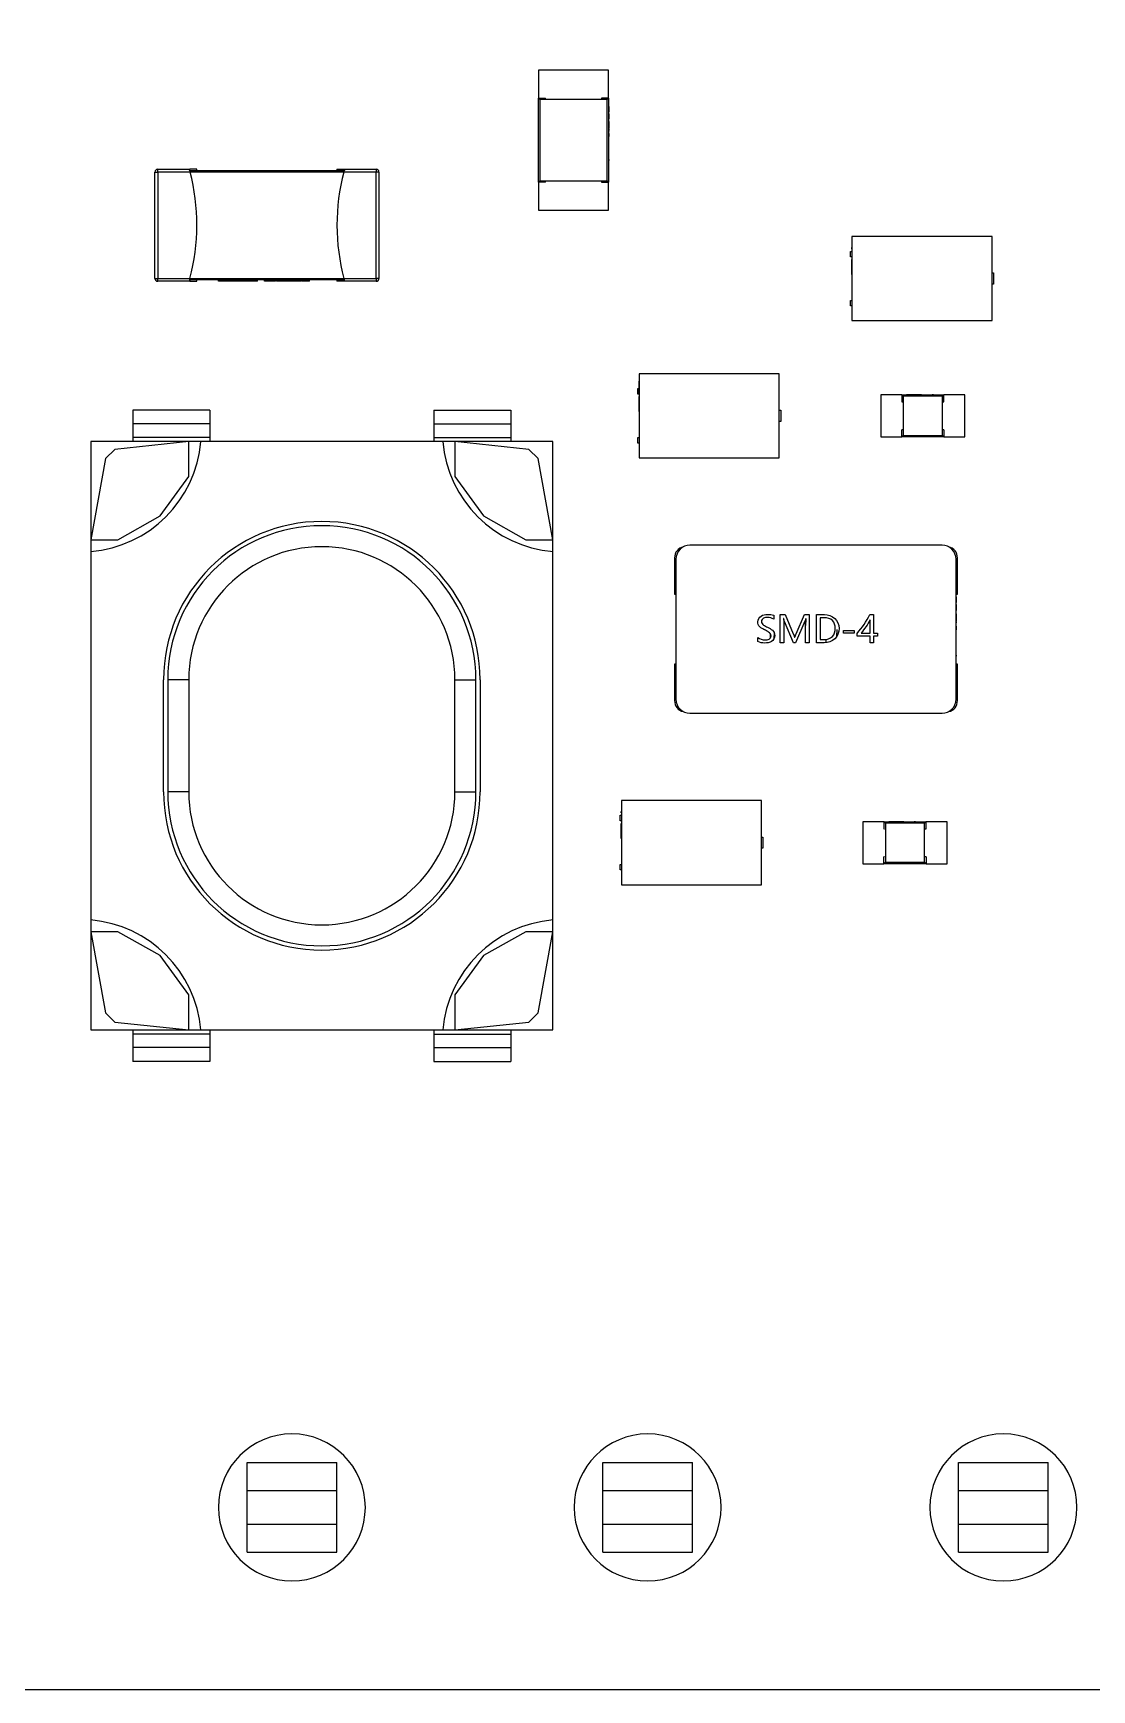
# Model space of a CAD drawing. Header units: millimetres. Extents: x 0 to 297, y 0 to 210.
# Drawn here: x 113.27 to 124.61, y 123.26 to 141.01 of the extents above; entities that cross this region are included whole.
import ezdxf

# ---------------------------------------------------------------- set-up
doc = ezdxf.new("R2010")
doc.units = ezdxf.units.MM
doc.layers.add('图框', color=7, linetype='Continuous')

# ---------------------------------------------------------------- blocks, each defined once
blk = doc.blocks.new('SW_CENTERMARKSYMBOL_0')
at = {"layer": '图框', "color": 0}
for p, q in [((0, 3.75), (0, 6.75)), ((0, 0), (0, 3.75)), ((-3.75, 0), (-6.75, 0)), ((0, 0), (-3.75, 0)), ((0, 0), (0, -3.75)), ((0, 0), (3.75, 0)), ((3.75, 0), (6.75, 0)), ((0, -3.75), (0, -6.75))]:
    blk.add_line(p, q, dxfattribs=at)

msp = doc.modelspace()

# ---------------------------------------------------------------- linework, layer by layer
at = {"color": 7, "linetype": 'Continuous', "lineweight": 25}
for p, q in [((119.434, 140.61), (118.684, 140.61)), ((118.684, 140.61), (118.684, 140.31)), ((119.434, 140.31), (119.434, 140.61)), ((118.684, 139.41), (118.684, 140.31)), ((118.699, 140.295), (118.684, 140.31)), ((118.684, 140.31), (118.759, 140.31)), ((118.699, 140.295), (118.699, 139.425)), ((119.419, 140.295), (118.699, 140.295)), ((118.759, 140.303), (118.759, 140.31)), ((119.434, 140.31), (119.359, 140.31)), ((119.359, 140.31), (119.359, 140.303)), ((119.419, 140.295), (119.434, 140.31)), ((119.419, 139.425), (119.419, 140.295)), ((119.434, 140.31), (119.434, 139.41)), ((119.435, 140.22), (119.434, 140.22)), ((119.435, 140.197), (119.434, 140.197)), ((119.435, 140.189), (119.434, 140.189)), ((119.435, 140.22), (119.435, 140.197)), ((119.435, 140.197), (119.435, 140.189)), ((119.435, 140.189), (119.435, 140.165)), ((119.435, 140.165), (119.434, 140.165)), ((119.435, 140.162), (119.434, 140.162)), ((119.435, 140.153), (119.434, 140.153)), ((119.435, 140.144), (119.434, 140.144)), ((119.435, 140.121), (119.434, 140.121)), ((119.435, 140.113), (119.434, 140.113)), ((119.435, 140.089), (119.434, 140.089)), ((119.435, 140.086), (119.434, 140.086)), ((119.435, 140.077), (119.434, 140.077)), ((119.435, 140.054), (119.434, 140.054)), ((119.435, 140.037), (119.434, 140.037)), ((119.435, 140.036), (119.434, 140.036)), ((119.435, 140.026), (119.434, 140.026)), ((119.435, 140.025), (119.434, 140.025)), ((119.435, 140.024), (119.434, 140.024)), ((119.435, 139.992), (119.434, 139.992)), ((119.435, 139.992), (119.434, 139.992)), ((119.435, 140.144), (119.435, 140.121)), ((119.435, 140.121), (119.435, 140.113)), ((119.435, 140.113), (119.435, 140.089)), ((119.435, 140.089), (119.435, 140.088)), ((119.435, 140.06), (119.435, 140.054)), ((119.435, 140.054), (119.435, 140.037)), ((119.435, 140.037), (119.435, 140.036)), ((119.435, 140.036), (119.435, 140.026)), ((119.435, 140.026), (119.435, 140.025)), ((119.435, 140.025), (119.435, 140.024)), ((119.435, 140.024), (119.435, 139.992)), ((119.435, 139.992), (119.435, 139.992)), ((119.435, 139.991), (119.435, 139.989)), ((119.435, 139.989), (119.434, 139.989)), ((119.434, 139.984), (119.435, 139.984)), ((119.435, 139.984), (119.434, 139.984)), ((119.435, 139.984), (119.434, 139.984)), ((119.435, 139.984), (119.434, 139.984)), ((119.435, 139.98), (119.434, 139.98)), ((119.435, 139.966), (119.434, 139.966)), ((119.435, 139.943), (119.434, 139.943)), ((119.435, 139.934), (119.434, 139.934)), ((119.435, 139.932), (119.434, 139.932)), ((119.435, 139.908), (119.434, 139.908)), ((119.435, 139.9), (119.434, 139.9)), ((119.435, 139.899), (119.434, 139.899)), ((119.435, 139.899), (119.434, 139.899)), ((119.435, 139.899), (119.434, 139.899)), ((119.435, 139.849), (119.434, 139.849)), ((119.435, 139.962), (119.435, 139.958)), ((119.435, 139.932), (119.435, 139.908)), ((119.435, 139.908), (119.435, 139.9)), ((119.435, 139.9), (119.435, 139.899)), ((119.435, 139.899), (119.435, 139.899)), ((119.435, 139.899), (119.435, 139.899)), ((119.435, 139.807), (119.434, 139.807)), ((119.435, 139.783), (119.434, 139.783)), ((119.435, 139.724), (119.434, 139.724)), ((119.435, 139.672), (119.434, 139.672)), ((119.435, 139.653), (119.434, 139.653)), ((119.435, 139.643), (119.434, 139.643)), ((114.575, 139.519), (114.605, 139.519)), ((114.575, 138.379), (114.575, 139.519)), ((114.605, 139.519), (114.605, 139.549)), ((114.605, 139.549), (114.95, 139.549)), ((114.605, 139.519), (114.605, 138.379)), ((114.952, 139.519), (114.605, 139.519)), ((114.948, 139.534), (114.943, 139.534)), ((114.945, 139.545), (114.946, 139.545)), ((114.946, 139.543), (114.946, 139.545)), ((115.025, 139.549), (114.95, 139.549)), ((114.95, 139.534), (116.599, 139.534)), ((116.597, 139.519), (114.952, 139.519)), ((115.025, 139.534), (115.025, 139.549)), ((116.525, 139.549), (116.525, 139.534)), ((116.525, 139.549), (116.599, 139.549)), ((116.945, 139.519), (116.597, 139.519)), ((116.599, 139.549), (116.945, 139.549)), ((116.606, 139.534), (116.601, 139.534)), ((116.603, 139.545), (116.604, 139.545)), ((116.603, 139.543), (116.603, 139.545)), ((116.945, 139.549), (116.945, 139.519)), ((116.945, 138.379), (116.945, 139.519)), ((116.975, 139.519), (116.945, 139.519)), ((116.975, 139.519), (116.975, 138.379)), ((119.435, 139.593), (119.434, 139.593)), ((119.435, 139.572), (119.434, 139.572)), ((118.684, 139.41), (118.699, 139.425)), ((118.684, 139.41), (118.684, 139.11)), ((118.759, 139.41), (118.684, 139.41)), ((118.699, 139.425), (119.419, 139.425)), ((118.759, 139.41), (118.759, 139.418)), ((119.359, 139.418), (119.359, 139.41)), ((119.359, 139.41), (119.434, 139.41)), ((119.434, 139.41), (119.419, 139.425)), ((119.434, 139.11), (119.434, 139.41)), ((118.684, 139.11), (119.434, 139.11)), ((122.04, 138.828), (122.04, 137.928)), ((123.54, 138.828), (122.04, 138.828)), ((123.54, 137.928), (123.54, 138.828)), ((122.025, 138.61), (122.025, 138.67)), ((122.025, 138.67), (122.039, 138.67)), ((122.04, 138.61), (122.025, 138.61)), ((122.039, 138.747), (122.04, 138.747)), ((122.039, 138.736), (122.04, 138.736)), ((122.039, 138.711), (122.04, 138.711)), ((122.039, 138.707), (122.04, 138.707)), ((122.039, 138.697), (122.04, 138.697)), ((122.039, 138.671), (122.04, 138.671)), ((122.039, 138.641), (122.04, 138.641)), ((122.039, 138.63), (122.04, 138.63)), ((122.039, 138.608), (122.04, 138.608)), ((122.039, 138.579), (122.039, 138.583)), ((122.039, 138.583), (122.04, 138.583)), ((122.039, 138.579), (122.04, 138.579)), ((122.039, 138.567), (122.039, 138.579)), ((122.039, 138.567), (122.04, 138.567)), ((122.039, 138.567), (122.039, 138.567)), ((122.039, 138.567), (122.04, 138.567)), ((122.039, 138.566), (122.04, 138.566)), ((122.039, 138.563), (122.04, 138.563)), ((122.039, 138.563), (122.039, 138.563)), ((122.039, 138.562), (122.04, 138.562)), ((122.039, 138.552), (122.039, 138.554)), ((122.039, 138.55), (122.04, 138.55)), ((122.039, 138.543), (122.04, 138.543)), ((122.039, 138.54), (122.04, 138.54)), ((122.039, 138.537), (122.039, 138.538)), ((122.039, 138.538), (122.04, 138.538)), ((122.039, 138.521), (122.039, 138.537)), ((122.039, 138.537), (122.04, 138.537)), ((122.039, 138.521), (122.04, 138.521)), ((122.039, 138.521), (122.04, 138.521)), ((122.039, 138.521), (122.039, 138.521)), ((122.039, 138.52), (122.039, 138.521)), ((122.039, 138.52), (122.04, 138.52)), ((122.039, 138.515), (122.039, 138.52)), ((122.039, 138.515), (122.04, 138.515)), ((122.039, 138.506), (122.039, 138.515)), ((122.039, 138.506), (122.04, 138.506)), ((122.039, 138.495), (122.04, 138.495)), ((122.039, 138.49), (122.04, 138.49)), ((122.039, 138.488), (122.039, 138.489)), ((122.039, 138.477), (122.039, 138.488)), ((122.039, 138.488), (122.04, 138.488)), ((122.039, 138.477), (122.04, 138.477)), ((122.039, 138.472), (122.039, 138.477)), ((122.039, 138.472), (122.04, 138.472)), ((122.039, 138.461), (122.039, 138.472)), ((122.039, 138.461), (122.04, 138.461)), ((122.039, 138.456), (122.039, 138.46)), ((122.039, 138.456), (122.04, 138.456)), ((122.039, 138.452), (122.04, 138.452)), ((122.039, 138.438), (122.039, 138.45)), ((122.039, 138.45), (122.04, 138.45)), ((122.039, 138.438), (122.04, 138.438)), ((122.039, 138.434), (122.039, 138.438)), ((122.039, 138.434), (122.04, 138.434)), ((122.039, 138.423), (122.039, 138.434)), ((122.039, 138.423), (122.04, 138.423)), ((123.54, 138.438), (123.555, 138.438)), ((123.555, 138.438), (123.555, 138.318)), ((114.575, 138.379), (114.605, 138.379)), ((114.605, 138.379), (114.95, 138.379)), ((114.605, 138.349), (114.605, 138.379)), ((114.952, 138.349), (114.605, 138.349)), ((114.948, 138.353), (114.943, 138.353)), ((114.945, 138.364), (114.946, 138.364)), ((114.948, 138.373), (114.948, 138.353)), ((114.95, 138.379), (116.599, 138.379)), ((116.597, 138.364), (114.952, 138.364)), ((114.952, 138.349), (115.025, 138.349)), ((115.025, 138.349), (115.025, 138.364)), ((115.258, 138.349), (115.258, 138.364)), ((115.288, 138.349), (115.288, 138.364)), ((115.363, 138.349), (115.363, 138.364)), ((115.378, 138.349), (115.378, 138.364)), ((115.407, 138.349), (115.407, 138.364)), ((115.485, 138.349), (115.485, 138.364)), ((115.573, 138.349), (115.573, 138.364)), ((115.608, 138.349), (115.608, 138.364)), ((115.673, 138.349), (115.673, 138.364)), ((115.748, 138.349), (115.748, 138.364)), ((115.76, 138.349), (115.748, 138.349)), ((115.76, 138.349), (115.76, 138.364)), ((115.796, 138.349), (115.76, 138.349)), ((115.796, 138.349), (115.796, 138.364)), ((115.797, 138.349), (115.796, 138.349)), ((115.797, 138.349), (115.797, 138.364)), ((115.8, 138.349), (115.8, 138.364)), ((115.809, 138.349), (115.808, 138.349)), ((115.813, 138.349), (115.813, 138.364)), ((115.841, 138.349), (115.837, 138.349)), ((115.847, 138.349), (115.847, 138.364)), ((115.868, 138.349), (115.868, 138.364)), ((115.876, 138.349), (115.876, 138.364)), ((115.876, 138.349), (115.876, 138.364)), ((115.883, 138.349), (115.883, 138.364)), ((115.885, 138.349), (115.883, 138.349)), ((115.887, 138.349), (115.887, 138.364)), ((115.934, 138.349), (115.887, 138.349)), ((115.934, 138.349), (115.934, 138.364)), ((115.936, 138.349), (115.934, 138.349)), ((115.936, 138.349), (115.936, 138.364)), ((115.939, 138.349), (115.936, 138.349)), ((115.939, 138.349), (115.939, 138.364)), ((115.953, 138.349), (115.939, 138.349)), ((115.953, 138.349), (115.953, 138.364)), ((115.979, 138.349), (115.953, 138.349)), ((115.979, 138.349), (115.979, 138.364)), ((116.014, 138.349), (116.014, 138.364)), ((116.028, 138.349), (116.028, 138.364)), ((116.033, 138.349), (116.03, 138.349)), ((116.033, 138.349), (116.033, 138.364)), ((116.068, 138.349), (116.033, 138.349)), ((116.068, 138.349), (116.068, 138.364)), ((116.08, 138.349), (116.068, 138.349)), ((116.08, 138.349), (116.08, 138.364)), ((116.115, 138.349), (116.08, 138.349)), ((116.115, 138.349), (116.115, 138.364)), ((116.128, 138.349), (116.118, 138.349)), ((116.128, 138.349), (116.128, 138.364)), ((116.142, 138.349), (116.142, 138.364)), ((116.147, 138.349), (116.147, 138.364)), ((116.182, 138.349), (116.147, 138.349)), ((116.182, 138.349), (116.182, 138.364)), ((116.195, 138.349), (116.182, 138.349)), ((116.195, 138.349), (116.195, 138.364)), ((116.23, 138.349), (116.195, 138.349)), ((116.23, 138.349), (116.23, 138.364)), ((116.525, 138.364), (116.525, 138.349)), ((116.597, 138.349), (116.525, 138.349)), ((116.945, 138.349), (116.597, 138.349)), ((116.599, 138.379), (116.945, 138.379)), ((116.601, 138.373), (116.601, 138.353)), ((116.606, 138.353), (116.601, 138.353)), ((116.603, 138.364), (116.604, 138.364)), ((116.945, 138.379), (116.945, 138.349)), ((116.975, 138.379), (116.945, 138.379)), ((123.555, 138.318), (123.54, 138.318)), ((122.025, 138.085), (122.025, 138.145)), ((122.025, 138.145), (122.04, 138.145)), ((122.04, 138.085), (122.025, 138.085)), ((122.04, 137.928), (123.54, 137.928)), ((119.762, 137.359), (119.762, 136.459)), ((121.262, 137.359), (119.762, 137.359)), ((121.262, 136.459), (121.262, 137.359)), ((119.747, 137.202), (119.761, 137.202)), ((119.747, 137.142), (119.747, 137.202)), ((119.761, 137.278), (119.762, 137.278)), ((119.761, 137.268), (119.762, 137.268)), ((119.761, 137.243), (119.762, 137.243)), ((119.761, 137.238), (119.762, 137.238)), ((119.761, 137.229), (119.762, 137.229)), ((119.761, 137.203), (119.762, 137.203)), ((119.761, 137.173), (119.762, 137.173)), ((119.761, 137.161), (119.762, 137.161)), ((119.762, 137.142), (119.747, 137.142)), ((119.761, 137.14), (119.762, 137.14)), ((119.761, 137.111), (119.761, 137.115)), ((119.761, 137.115), (119.762, 137.115)), ((119.761, 137.111), (119.762, 137.111)), ((119.761, 137.099), (119.761, 137.111)), ((119.761, 137.099), (119.762, 137.099)), ((119.761, 137.099), (119.761, 137.099)), ((119.761, 137.099), (119.762, 137.099)), ((119.761, 137.098), (119.762, 137.098)), ((119.761, 137.095), (119.762, 137.095)), ((119.761, 137.095), (119.761, 137.095)), ((119.761, 137.093), (119.762, 137.093)), ((119.761, 137.084), (119.761, 137.085)), ((119.761, 137.082), (119.762, 137.082)), ((119.761, 137.075), (119.762, 137.075)), ((119.761, 137.072), (119.762, 137.072)), ((119.761, 137.07), (119.762, 137.07)), ((119.761, 137.069), (119.761, 137.07)), ((119.761, 137.069), (119.762, 137.069)), ((119.761, 137.053), (119.761, 137.069)), ((119.761, 137.053), (119.762, 137.053)), ((119.761, 137.052), (119.761, 137.053)), ((119.761, 137.052), (119.762, 137.052)), ((119.761, 137.051), (119.761, 137.052)), ((119.761, 137.051), (119.762, 137.051)), ((119.761, 137.046), (119.761, 137.051)), ((119.761, 137.038), (119.761, 137.046)), ((119.761, 137.046), (119.762, 137.046)), ((119.761, 137.038), (119.762, 137.038)), ((119.761, 137.026), (119.762, 137.026)), ((119.761, 137.022), (119.762, 137.022)), ((119.761, 137.02), (119.761, 137.021)), ((119.761, 137.008), (119.761, 137.02)), ((119.761, 137.02), (119.762, 137.02)), ((119.761, 137.004), (119.761, 137.008)), ((119.761, 137.008), (119.762, 137.008)), ((119.761, 137.004), (119.762, 137.004)), ((119.761, 136.992), (119.761, 137.004)), ((119.761, 136.992), (119.762, 136.992)), ((119.761, 136.988), (119.761, 136.992)), ((119.761, 136.988), (119.762, 136.988)), ((119.761, 136.983), (119.762, 136.983)), ((119.761, 136.97), (119.761, 136.982)), ((119.761, 136.982), (119.762, 136.982)), ((122.348, 137.134), (122.348, 136.684)), ((122.573, 137.134), (122.348, 137.134)), ((122.588, 137.119), (122.573, 137.134)), ((122.573, 137.134), (123.023, 137.134)), ((122.573, 137.134), (122.573, 137.059)), ((122.573, 137.059), (122.581, 137.059)), ((122.588, 137.119), (122.588, 136.699)), ((123.008, 137.119), (122.588, 137.119)), ((122.624, 137.136), (122.624, 137.134)), ((122.624, 137.136), (122.635, 137.136)), ((122.635, 137.136), (122.635, 137.134)), ((122.635, 137.136), (122.64, 137.136)), ((122.64, 137.136), (122.64, 137.134)), ((122.64, 137.136), (122.651, 137.136)), ((122.651, 137.136), (122.651, 137.134)), ((122.653, 137.136), (122.653, 137.134)), ((122.658, 137.136), (122.658, 137.134)), ((122.658, 137.136), (122.661, 137.136)), ((122.662, 137.136), (122.662, 137.134)), ((122.662, 137.136), (122.673, 137.136)), ((122.673, 137.136), (122.673, 137.134)), ((122.673, 137.136), (122.678, 137.136)), ((122.678, 137.136), (122.678, 137.134)), ((122.678, 137.136), (122.689, 137.136)), ((122.689, 137.136), (122.689, 137.134)), ((122.689, 137.136), (122.69, 137.136)), ((122.691, 137.136), (122.691, 137.134)), ((122.695, 137.136), (122.695, 137.134)), ((122.704, 137.136), (122.707, 137.136)), ((122.707, 137.136), (122.707, 137.134)), ((122.707, 137.136), (122.716, 137.136)), ((122.716, 137.136), (122.716, 137.134)), ((122.716, 137.136), (122.716, 137.136)), ((122.716, 137.136), (122.716, 137.134)), ((122.716, 137.136), (122.721, 137.136)), ((122.721, 137.136), (122.721, 137.134)), ((122.721, 137.136), (122.722, 137.136)), ((122.722, 137.136), (122.722, 137.134)), ((122.722, 137.136), (122.738, 137.136)), ((122.722, 137.136), (122.722, 137.134)), ((122.722, 137.136), (122.722, 137.136)), ((122.738, 137.136), (122.738, 137.134)), ((122.738, 137.136), (122.738, 137.136)), ((122.738, 137.136), (122.738, 137.134)), ((122.738, 137.136), (122.739, 137.136)), ((122.739, 137.136), (122.739, 137.134)), ((122.742, 137.134), (122.742, 137.136)), ((122.742, 137.136), (122.742, 137.134)), ((122.742, 137.136), (122.742, 137.134)), ((122.742, 137.136), (122.742, 137.134)), ((122.744, 137.136), (122.744, 137.134)), ((122.751, 137.136), (122.751, 137.134)), ((122.753, 137.136), (122.755, 137.136)), ((122.762, 137.136), (122.762, 137.134)), ((122.767, 137.134), (122.767, 137.136)), ((122.767, 137.136), (122.767, 137.134)), ((122.768, 137.136), (122.768, 137.134)), ((122.768, 137.136), (122.78, 137.136)), ((122.78, 137.136), (122.78, 137.134)), ((122.78, 137.136), (122.784, 137.136)), ((122.784, 137.136), (122.784, 137.134)), ((122.784, 137.136), (122.784, 137.136)), ((122.784, 137.136), (122.784, 137.134)), ((122.784, 137.136), (122.784, 137.134)), ((122.784, 137.136), (122.785, 137.136)), ((122.784, 137.136), (122.784, 137.136)), ((122.785, 137.136), (122.785, 137.134)), ((122.809, 137.136), (122.809, 137.134)), ((122.831, 137.136), (122.831, 137.134)), ((122.842, 137.136), (122.842, 137.134)), ((122.872, 137.136), (122.872, 137.134)), ((122.898, 137.136), (122.898, 137.134)), ((122.907, 137.136), (122.907, 137.134)), ((122.912, 137.136), (122.912, 137.134)), ((122.937, 137.136), (122.937, 137.134)), ((122.948, 137.136), (122.948, 137.134)), ((123.023, 137.134), (123.008, 137.119)), ((123.008, 136.699), (123.008, 137.119)), ((123.016, 137.059), (123.023, 137.059)), ((123.248, 137.134), (123.023, 137.134)), ((123.023, 137.059), (123.023, 137.134)), ((123.248, 136.684), (123.248, 137.134)), ((114.338, 136.97), (114.338, 136.823)), ((115.163, 136.97), (114.338, 136.97)), ((114.338, 136.823), (114.338, 136.677)), ((115.163, 136.823), (114.338, 136.823)), ((115.163, 136.97), (115.163, 136.823)), ((115.163, 136.823), (115.163, 136.677)), ((117.563, 136.97), (118.388, 136.97)), ((117.563, 136.97), (117.563, 136.823)), ((117.563, 136.823), (118.388, 136.823)), ((117.563, 136.823), (117.563, 136.677)), ((118.388, 136.97), (118.388, 136.823)), ((118.388, 136.823), (118.388, 136.677)), ((119.761, 136.97), (119.762, 136.97)), ((119.761, 136.966), (119.761, 136.97)), ((119.761, 136.954), (119.761, 136.966)), ((119.761, 136.966), (119.762, 136.966)), ((119.761, 136.954), (119.762, 136.954)), ((121.262, 136.969), (121.277, 136.969)), ((121.277, 136.849), (121.262, 136.849)), ((121.277, 136.969), (121.277, 136.849)), ((114.938, 136.632), (113.888, 136.632)), ((113.888, 136.632), (113.888, 135.581)), ((114.938, 136.632), (114.147, 136.549)), ((115.163, 136.677), (114.338, 136.677)), ((114.338, 136.677), (114.338, 136.632)), ((114.938, 136.257), (114.938, 136.632)), ((115.068, 136.632), (114.938, 136.632)), ((117.659, 136.632), (115.068, 136.632)), ((115.163, 136.677), (115.163, 136.632)), ((117.563, 136.677), (118.388, 136.677)), ((117.563, 136.677), (117.563, 136.632)), ((117.788, 136.632), (117.659, 136.632)), ((117.788, 136.632), (117.788, 136.257)), ((118.58, 136.549), (117.788, 136.632)), ((118.838, 136.632), (117.788, 136.632)), ((118.388, 136.677), (118.388, 136.632)), ((118.838, 135.581), (118.838, 136.632)), ((119.747, 136.677), (119.762, 136.677)), ((119.747, 136.617), (119.747, 136.677)), ((122.348, 136.684), (122.573, 136.684)), ((122.573, 136.684), (122.573, 136.759)), ((122.581, 136.759), (122.573, 136.759)), ((122.588, 136.699), (122.573, 136.684)), ((123.023, 136.684), (122.573, 136.684)), ((122.588, 136.699), (123.008, 136.699)), ((123.023, 136.684), (123.008, 136.699)), ((123.023, 136.759), (123.016, 136.759)), ((123.023, 136.759), (123.023, 136.684)), ((123.023, 136.684), (123.248, 136.684)), ((114.046, 136.451), (113.888, 135.581)), ((114.147, 136.549), (114.046, 136.451)), ((118.681, 136.451), (118.58, 136.549)), ((118.838, 135.581), (118.681, 136.451)), ((119.762, 136.617), (119.747, 136.617)), ((119.762, 136.459), (121.262, 136.459)), ((114.633, 135.837), (114.938, 136.257)), ((117.788, 136.257), (118.094, 135.837)), ((114.179, 135.581), (114.633, 135.837)), ((118.094, 135.837), (118.548, 135.581)), ((113.888, 135.581), (114.179, 135.581)), ((113.888, 135.581), (113.888, 135.455)), ((118.548, 135.581), (118.838, 135.581)), ((118.838, 135.455), (118.838, 135.581)), ((113.888, 135.455), (113.888, 131.509)), ((118.838, 131.509), (118.838, 135.455)), ((120.14, 135.388), (120.14, 134.998)), ((123.005, 135.523), (120.305, 135.523)), ((123.17, 134.998), (123.17, 135.388)), ((120.155, 135.373), (120.155, 133.873)), ((123.155, 133.873), (123.155, 135.373)), ((120.14, 134.998), (120.155, 134.998)), ((123.155, 134.998), (123.17, 134.998)), ((123.157, 134.971), (123.155, 134.971)), ((123.157, 134.945), (123.155, 134.945)), ((123.157, 134.936), (123.155, 134.936)), ((123.157, 134.911), (123.155, 134.911)), ((123.157, 134.907), (123.155, 134.907)), ((123.157, 134.897), (123.155, 134.897)), ((123.157, 134.887), (123.155, 134.887)), ((123.157, 134.861), (123.155, 134.861)), ((123.157, 134.852), (123.155, 134.852)), ((123.157, 134.971), (123.157, 134.945)), ((123.157, 134.945), (123.157, 134.936)), ((123.157, 134.936), (123.157, 134.911)), ((123.157, 134.887), (123.157, 134.861)), ((123.157, 134.861), (123.157, 134.852)), ((123.157, 134.852), (123.157, 134.827)), ((121.203, 134.774), (121.203, 134.73)), ((121.272, 134.779), (121.324, 134.779)), ((121.272, 134.479), (121.272, 134.779)), ((121.309, 134.738), (121.308, 134.738)), ((121.309, 134.677), (121.309, 134.479)), ((121.415, 134.479), (121.318, 134.706)), ((121.324, 134.779), (121.412, 134.574)), ((121.536, 134.708), (121.437, 134.479)), ((121.441, 134.575), (121.532, 134.779)), ((121.532, 134.779), (121.58, 134.779)), ((121.546, 134.731), (121.543, 134.662)), ((121.543, 134.479), (121.543, 134.679)), ((121.546, 134.738), (121.545, 134.738)), ((121.58, 134.779), (121.58, 134.479)), ((121.66, 134.779), (121.745, 134.779)), ((121.66, 134.479), (121.66, 134.779)), ((121.7, 134.746), (121.7, 134.512)), ((121.745, 134.746), (121.7, 134.746)), ((122.232, 134.779), (122.271, 134.779)), ((122.235, 134.581), (122.235, 134.724)), ((122.271, 134.779), (122.271, 134.581)), ((123.157, 134.827), (123.155, 134.827)), ((123.157, 134.823), (123.155, 134.823)), ((123.157, 134.813), (123.155, 134.813)), ((123.157, 134.787), (123.155, 134.787)), ((123.157, 134.768), (123.155, 134.768)), ((123.157, 134.758), (123.155, 134.758)), ((123.157, 134.755), (123.155, 134.755)), ((123.157, 134.754), (123.155, 134.754)), ((123.157, 134.719), (123.155, 134.719)), ((123.157, 134.717), (123.155, 134.717)), ((123.157, 134.712), (123.155, 134.712)), ((123.157, 134.712), (123.155, 134.712)), ((123.157, 134.706), (123.155, 134.706)), ((123.157, 134.7), (123.155, 134.7)), ((123.157, 134.69), (123.155, 134.69)), ((123.157, 134.827), (123.157, 134.825)), ((123.157, 134.787), (123.157, 134.768)), ((123.157, 134.768), (123.157, 134.758)), ((123.157, 134.758), (123.157, 134.755)), ((123.157, 134.755), (123.157, 134.754)), ((123.157, 134.754), (123.157, 134.719)), ((123.157, 134.718), (123.157, 134.717)), ((123.157, 134.686), (123.157, 134.683)), ((121.031, 134.491), (121.031, 134.534)), ((121.096, 134.622), (121.096, 134.616)), ((121.166, 134.528), (121.168, 134.569)), ((121.206, 134.587), (121.204, 134.519)), ((121.426, 134.537), (121.427, 134.537)), ((121.7, 134.512), (121.743, 134.512)), ((121.761, 134.515), (121.76, 134.481)), ((121.877, 134.62), (121.875, 134.547)), ((121.949, 134.61), (122.063, 134.61)), ((121.949, 134.581), (121.949, 134.61)), ((122.063, 134.581), (121.949, 134.581)), ((122.063, 134.61), (122.063, 134.581)), ((122.096, 134.548), (122.096, 134.579)), ((122.235, 134.548), (122.096, 134.548)), ((122.138, 134.581), (122.235, 134.581)), ((122.235, 134.479), (122.235, 134.548)), ((122.271, 134.581), (122.315, 134.581)), ((122.315, 134.548), (122.271, 134.548)), ((122.271, 134.548), (122.271, 134.479)), ((122.315, 134.581), (122.315, 134.548)), ((123.157, 134.665), (123.155, 134.665)), ((123.157, 134.656), (123.155, 134.656)), ((123.157, 134.654), (123.155, 134.654)), ((123.157, 134.653), (123.155, 134.653)), ((123.157, 134.626), (123.155, 134.626)), ((123.157, 134.618), (123.155, 134.618)), ((123.157, 134.563), (123.155, 134.563)), ((123.157, 134.515), (123.155, 134.515)), ((123.157, 134.662), (123.157, 134.662)), ((123.157, 134.654), (123.157, 134.653)), ((123.157, 134.653), (123.157, 134.626)), ((123.157, 134.626), (123.157, 134.618)), ((121.309, 134.479), (121.272, 134.479)), ((121.437, 134.479), (121.415, 134.479)), ((121.58, 134.479), (121.543, 134.479)), ((121.742, 134.479), (121.66, 134.479)), ((122.271, 134.479), (122.235, 134.479)), ((123.157, 134.49), (123.155, 134.49)), ((123.157, 134.425), (123.155, 134.425)), ((123.157, 134.367), (123.155, 134.367)), ((123.157, 134.346), (123.155, 134.346)), ((123.157, 134.335), (123.155, 134.335)), ((120.155, 134.248), (120.14, 134.248)), ((120.14, 134.248), (120.14, 133.858)), ((123.157, 134.281), (123.155, 134.281)), ((123.157, 134.258), (123.155, 134.258)), ((123.17, 134.248), (123.155, 134.248)), ((123.17, 133.858), (123.17, 134.248)), ((114.668, 132.882), (114.668, 134.082)), ((114.713, 134.082), (114.713, 132.882)), ((114.938, 134.082), (114.713, 134.082)), ((114.938, 134.082), (114.938, 132.882)), ((117.788, 134.082), (118.013, 134.082)), ((117.788, 132.882), (117.788, 134.082)), ((118.013, 132.882), (118.013, 134.082)), ((118.058, 134.082), (118.058, 132.882)), ((120.305, 133.723), (123.005, 133.723)), ((114.938, 132.882), (114.713, 132.882)), ((117.788, 132.882), (118.013, 132.882)), ((121.072, 132.787), (119.572, 132.787)), ((119.572, 132.787), (119.572, 131.887)), ((121.072, 131.887), (121.072, 132.787)), ((119.557, 132.63), (119.57, 132.63)), ((119.557, 132.57), (119.557, 132.63)), ((119.572, 132.57), (119.557, 132.57)), ((119.57, 132.706), (119.572, 132.706)), ((119.57, 132.696), (119.572, 132.696)), ((119.57, 132.671), (119.572, 132.671)), ((119.57, 132.666), (119.572, 132.666)), ((119.57, 132.657), (119.572, 132.657)), ((119.57, 132.631), (119.572, 132.631)), ((119.57, 132.601), (119.572, 132.601)), ((119.57, 132.589), (119.572, 132.589)), ((119.57, 132.568), (119.572, 132.568)), ((119.57, 132.539), (119.57, 132.543)), ((119.57, 132.543), (119.572, 132.543)), ((119.57, 132.539), (119.572, 132.539)), ((119.57, 132.527), (119.57, 132.539)), ((122.383, 132.562), (122.158, 132.562)), ((122.158, 132.562), (122.158, 132.112)), ((122.398, 132.547), (122.383, 132.562)), ((122.383, 132.562), (122.833, 132.562)), ((122.383, 132.562), (122.383, 132.487)), ((122.818, 132.547), (122.398, 132.547)), ((122.398, 132.547), (122.398, 132.127)), ((122.434, 132.564), (122.434, 132.562)), ((122.434, 132.564), (122.445, 132.564)), ((122.445, 132.564), (122.445, 132.562)), ((122.445, 132.564), (122.449, 132.564)), ((122.449, 132.564), (122.449, 132.562)), ((122.449, 132.564), (122.461, 132.564)), ((122.461, 132.564), (122.461, 132.562)), ((122.463, 132.564), (122.463, 132.562)), ((122.467, 132.564), (122.467, 132.562)), ((122.467, 132.564), (122.47, 132.564)), ((122.471, 132.564), (122.471, 132.562)), ((122.471, 132.564), (122.483, 132.564)), ((122.483, 132.564), (122.483, 132.562)), ((122.483, 132.564), (122.487, 132.564)), ((122.487, 132.564), (122.487, 132.562)), ((122.487, 132.564), (122.499, 132.564)), ((122.499, 132.564), (122.499, 132.562)), ((122.499, 132.564), (122.5, 132.564)), ((122.5, 132.564), (122.5, 132.562)), ((122.505, 132.564), (122.505, 132.562)), ((122.514, 132.564), (122.516, 132.564)), ((122.516, 132.564), (122.516, 132.562)), ((122.516, 132.564), (122.525, 132.564)), ((122.525, 132.564), (122.525, 132.562)), ((122.525, 132.564), (122.525, 132.562)), ((122.525, 132.564), (122.525, 132.564)), ((122.525, 132.564), (122.53, 132.564)), ((122.53, 132.564), (122.53, 132.562)), ((122.53, 132.564), (122.531, 132.564)), ((122.531, 132.564), (122.531, 132.562)), ((122.531, 132.564), (122.532, 132.564)), ((122.532, 132.564), (122.532, 132.562)), ((122.532, 132.564), (122.547, 132.564)), ((122.547, 132.564), (122.547, 132.562)), ((122.547, 132.564), (122.548, 132.564)), ((122.548, 132.564), (122.548, 132.562)), ((122.548, 132.564), (122.549, 132.564)), ((122.549, 132.564), (122.549, 132.562)), ((122.551, 132.562), (122.551, 132.564)), ((122.551, 132.564), (122.551, 132.562)), ((122.551, 132.564), (122.551, 132.562)), ((122.551, 132.564), (122.551, 132.562)), ((122.553, 132.564), (122.553, 132.562)), ((122.561, 132.564), (122.561, 132.562)), ((122.563, 132.564), (122.564, 132.564)), ((122.572, 132.564), (122.572, 132.562)), ((122.576, 132.562), (122.576, 132.564)), ((122.576, 132.564), (122.576, 132.562)), ((122.578, 132.564), (122.578, 132.562)), ((122.578, 132.564), (122.59, 132.564)), ((122.59, 132.564), (122.59, 132.562)), ((122.59, 132.564), (122.594, 132.564)), ((122.594, 132.564), (122.594, 132.562)), ((122.594, 132.564), (122.594, 132.562)), ((122.594, 132.564), (122.594, 132.564)), ((122.594, 132.564), (122.594, 132.562)), ((122.594, 132.564), (122.594, 132.562)), ((122.594, 132.564), (122.594, 132.564)), ((122.594, 132.564), (122.594, 132.564)), ((122.619, 132.564), (122.619, 132.562)), ((122.64, 132.564), (122.64, 132.562)), ((122.652, 132.564), (122.652, 132.562)), ((122.681, 132.564), (122.681, 132.562)), ((122.707, 132.564), (122.707, 132.562)), ((122.717, 132.564), (122.717, 132.562)), ((122.722, 132.564), (122.722, 132.562)), ((122.747, 132.564), (122.747, 132.562)), ((122.757, 132.564), (122.757, 132.562)), ((122.833, 132.562), (122.818, 132.547)), ((122.818, 132.127), (122.818, 132.547)), ((123.058, 132.562), (122.833, 132.562)), ((122.833, 132.487), (122.833, 132.562)), ((123.058, 132.112), (123.058, 132.562)), ((119.57, 132.527), (119.572, 132.527)), ((119.57, 132.527), (119.57, 132.527)), ((119.57, 132.527), (119.572, 132.527)), ((119.57, 132.526), (119.572, 132.526)), ((119.57, 132.523), (119.572, 132.523)), ((119.57, 132.523), (119.57, 132.523)), ((119.57, 132.521), (119.572, 132.521)), ((119.57, 132.512), (119.57, 132.513)), ((119.57, 132.51), (119.572, 132.51)), ((119.57, 132.503), (119.572, 132.503)), ((119.57, 132.5), (119.572, 132.5)), ((119.57, 132.498), (119.572, 132.498)), ((119.57, 132.497), (119.57, 132.498)), ((119.57, 132.481), (119.57, 132.497)), ((119.57, 132.497), (119.572, 132.497)), ((119.57, 132.481), (119.572, 132.481)), ((119.57, 132.48), (119.57, 132.481)), ((119.57, 132.48), (119.572, 132.48)), ((119.57, 132.479), (119.57, 132.48)), ((119.57, 132.474), (119.57, 132.479)), ((119.57, 132.479), (119.572, 132.479)), ((119.57, 132.474), (119.572, 132.474)), ((119.57, 132.466), (119.57, 132.474)), ((119.57, 132.466), (119.572, 132.466)), ((119.57, 132.454), (119.572, 132.454)), ((119.57, 132.45), (119.572, 132.45)), ((119.57, 132.448), (119.57, 132.449)), ((119.57, 132.436), (119.57, 132.448)), ((119.57, 132.448), (119.572, 132.448)), ((119.57, 132.432), (119.57, 132.436)), ((119.57, 132.436), (119.572, 132.436)), ((119.57, 132.432), (119.572, 132.432)), ((119.57, 132.42), (119.57, 132.432)), ((119.57, 132.42), (119.572, 132.42)), ((119.57, 132.416), (119.57, 132.42)), ((119.57, 132.416), (119.572, 132.416)), ((119.57, 132.411), (119.572, 132.411)), ((119.57, 132.41), (119.572, 132.41)), ((119.57, 132.398), (119.57, 132.41)), ((119.57, 132.398), (119.572, 132.398)), ((119.57, 132.394), (119.57, 132.398)), ((119.57, 132.382), (119.57, 132.394)), ((119.57, 132.394), (119.572, 132.394)), ((119.57, 132.382), (119.572, 132.382)), ((121.072, 132.397), (121.087, 132.397)), ((121.087, 132.397), (121.087, 132.277)), ((122.383, 132.487), (122.39, 132.487)), ((122.825, 132.487), (122.833, 132.487)), ((121.087, 132.277), (121.072, 132.277)), ((122.383, 132.112), (122.383, 132.187)), ((122.39, 132.187), (122.383, 132.187)), ((122.833, 132.187), (122.825, 132.187)), ((122.833, 132.187), (122.833, 132.112)), ((119.557, 132.045), (119.557, 132.105)), ((119.557, 132.105), (119.572, 132.105)), ((119.572, 132.045), (119.557, 132.045)), ((122.158, 132.112), (122.383, 132.112)), ((122.398, 132.127), (122.383, 132.112)), ((122.833, 132.112), (122.383, 132.112)), ((122.398, 132.127), (122.818, 132.127)), ((122.833, 132.112), (122.818, 132.127)), ((122.833, 132.112), (123.058, 132.112)), ((119.572, 131.887), (121.072, 131.887)), ((113.888, 131.509), (113.888, 131.384)), ((118.838, 131.384), (118.838, 131.509)), ((114.179, 131.384), (113.888, 131.384)), ((113.888, 131.384), (114.046, 130.514)), ((113.888, 131.384), (113.888, 130.332)), ((114.633, 131.127), (114.179, 131.384)), ((118.548, 131.384), (118.094, 131.127)), ((118.838, 131.384), (118.548, 131.384)), ((118.681, 130.514), (118.838, 131.384)), ((118.838, 130.332), (118.838, 131.384)), ((114.938, 130.708), (114.633, 131.127)), ((118.094, 131.127), (117.788, 130.708)), ((114.938, 130.332), (114.938, 130.708)), ((117.788, 130.708), (117.788, 130.332)), ((114.046, 130.514), (114.147, 130.415)), ((114.147, 130.415), (114.938, 130.332)), ((117.788, 130.332), (118.58, 130.415)), ((118.58, 130.415), (118.681, 130.514)), ((113.888, 130.332), (114.938, 130.332)), ((114.338, 130.332), (114.338, 130.288)), ((115.163, 130.288), (114.338, 130.288)), ((114.338, 130.288), (114.338, 130.142)), ((114.938, 130.332), (115.068, 130.332)), ((115.068, 130.332), (117.659, 130.332)), ((115.163, 130.332), (115.163, 130.288)), ((115.163, 130.288), (115.163, 130.142)), ((117.563, 130.332), (117.563, 130.288)), ((117.563, 130.288), (118.388, 130.288)), ((117.563, 130.288), (117.563, 130.142)), ((117.659, 130.332), (117.788, 130.332)), ((117.788, 130.332), (118.838, 130.332)), ((118.388, 130.332), (118.388, 130.288)), ((118.388, 130.288), (118.388, 130.142)), ((115.163, 130.142), (114.338, 130.142)), ((114.338, 130.142), (114.338, 129.995)), ((115.163, 130.142), (115.163, 129.995)), ((117.563, 130.142), (117.563, 129.995)), ((117.563, 130.142), (118.388, 130.142)), ((118.388, 130.142), (118.388, 129.995)), ((115.163, 129.995), (114.338, 129.995)), ((117.563, 129.995), (118.388, 129.995)), ((115.562, 125.398), (115.562, 125.698)), ((115.562, 125.698), (116.522, 125.698)), ((116.522, 125.398), (116.522, 125.698)), ((119.372, 125.698), (120.332, 125.698)), ((119.372, 125.398), (119.372, 125.698)), ((120.332, 125.398), (120.332, 125.698)), ((123.182, 125.398), (123.182, 125.698)), ((123.182, 125.698), (124.142, 125.698)), ((124.142, 125.398), (124.142, 125.698)), ((115.562, 125.398), (116.522, 125.398)), ((115.562, 125.038), (115.562, 125.398)), ((116.522, 125.038), (116.522, 125.398)), ((119.372, 125.398), (120.332, 125.398)), ((119.372, 125.038), (119.372, 125.398)), ((120.332, 125.038), (120.332, 125.398)), ((123.182, 125.398), (124.142, 125.398)), ((123.182, 125.038), (123.182, 125.398)), ((124.142, 125.038), (124.142, 125.398)), ((115.562, 125.038), (116.522, 125.038)), ((115.562, 124.738), (115.562, 125.038)), ((116.522, 124.738), (116.522, 125.038)), ((119.372, 125.038), (120.332, 125.038)), ((119.372, 124.738), (119.372, 125.038)), ((120.332, 124.738), (120.332, 125.038)), ((123.182, 125.038), (124.142, 125.038)), ((123.182, 124.738), (123.182, 125.038)), ((124.142, 124.738), (124.142, 125.038)), ((115.562, 124.738), (116.522, 124.738)), ((119.372, 124.738), (120.332, 124.738)), ((123.182, 124.738), (124.142, 124.738)), ((135.962, 123.264), (35.462, 123.264))]:
    msp.add_line(p, q, dxfattribs=at)
for centre, radius, start, end in [((114.605, 139.519), 0.03, 90, 180), ((112.775, 138.953), 2.25, 345.2121, 14.5618), ((118.775, 138.953), 2.25, 165.4382, 194.7879), ((116.945, 139.519), 0.03, 0, 90), ((114.605, 138.379), 0.03, 180, 270), ((116.945, 138.379), 0.03, 270, 0), ((113.78, 136.743), 1.293, 274.8063, 355.0736), ((118.947, 136.743), 1.293, 184.9264, 265.1937), ((116.363, 134.082), 1.695, 0, 180), ((116.363, 134.082), 1.65, 0, 180), ((116.363, 134.082), 1.425, 0, 180), ((120.26, 135.388), 0.12, 102.487, 180), ((120.305, 135.373), 0.15, 90, 180), ((123.005, 135.373), 0.15, 0, 90), ((123.05, 135.388), 0.12, 0, 77.513), ((120.26, 133.858), 0.12, 180, 257.513), ((120.305, 133.873), 0.15, 180, 270), ((123.005, 133.873), 0.15, 270, 0), ((123.05, 133.858), 0.12, 282.487, 0), ((116.363, 132.882), 1.695, 180, 0), ((116.363, 132.882), 1.65, 180, 0), ((116.363, 132.882), 1.425, 180, 0), ((113.78, 130.221), 1.293, 4.9264, 85.1937), ((118.947, 130.221), 1.293, 94.8063, 175.0736), ((116.042, 125.218), 0.787, 0, 180), ((119.852, 125.218), 0.787, 0, 180), ((123.662, 125.218), 0.787, 0, 180), ((116.042, 125.218), 0.787, 180, 0), ((119.852, 125.218), 0.787, 180, 0), ((123.662, 125.218), 0.787, 180, 0)]:
    msp.add_arc(centre, radius, start, end, dxfattribs=at)
for points in [[(119.435, 139.989), (119.435, 139.986), (119.435, 139.984), (119.435, 139.984)], [(119.435, 139.98), (119.435, 139.976), (119.435, 139.971), (119.435, 139.966)], [(119.435, 139.653), (119.435, 139.65), (119.435, 139.647), (119.435, 139.643)], [(114.946, 139.544), (114.945, 139.542), (114.944, 139.538), (114.943, 139.534)], [(114.945, 139.545), (114.945, 139.545), (114.945, 139.544), (114.946, 139.544)], [(114.95, 139.549), (114.949, 139.549), (114.947, 139.548), (114.946, 139.545)], [(114.946, 139.543), (114.946, 139.543), (114.946, 139.544), (114.946, 139.544)], [(114.948, 139.534), (114.95, 139.529), (114.951, 139.524), (114.952, 139.519)], [(114.949, 139.533), (114.949, 139.534), (114.95, 139.534), (114.95, 139.534)], [(116.601, 139.534), (116.6, 139.529), (116.598, 139.524), (116.597, 139.519)], [(116.599, 139.549), (116.6, 139.549), (116.602, 139.548), (116.603, 139.545)], [(116.599, 139.534), (116.6, 139.534), (116.6, 139.534), (116.6, 139.533)], [(116.604, 139.545), (116.604, 139.545), (116.604, 139.544), (116.603, 139.544)], [(116.603, 139.544), (116.605, 139.542), (116.605, 139.538), (116.606, 139.534)], [(116.603, 139.544), (116.603, 139.544), (116.603, 139.543), (116.603, 139.543)], [(122.039, 138.707), (122.039, 138.708), (122.039, 138.71), (122.039, 138.711)], [(122.039, 138.697), (122.039, 138.701), (122.039, 138.704), (122.039, 138.707)], [(122.039, 138.562), (122.039, 138.564), (122.039, 138.566), (122.039, 138.566)], [(122.039, 138.55), (122.039, 138.555), (122.039, 138.559), (122.039, 138.562)], [(122.039, 138.543), (122.039, 138.545), (122.039, 138.547), (122.039, 138.55)], [(122.039, 138.538), (122.039, 138.54), (122.039, 138.54), (122.039, 138.54)], [(122.039, 138.495), (122.039, 138.498), (122.039, 138.501), (122.039, 138.506)], [(122.039, 138.49), (122.039, 138.49), (122.039, 138.492), (122.039, 138.495)], [(122.039, 138.452), (122.039, 138.452), (122.039, 138.453), (122.039, 138.456)], [(114.946, 138.363), (114.945, 138.359), (114.944, 138.355), (114.943, 138.353)], [(114.945, 138.364), (114.945, 138.364), (114.945, 138.363), (114.946, 138.363)], [(114.95, 138.379), (114.949, 138.374), (114.947, 138.369), (114.946, 138.364)], [(114.946, 138.364), (114.946, 138.364), (114.946, 138.363), (114.946, 138.363)], [(114.948, 138.353), (114.95, 138.35), (114.951, 138.349), (114.952, 138.349)], [(114.952, 138.364), (114.951, 138.364), (114.949, 138.368), (114.949, 138.374)], [(115.288, 138.349), (115.269, 138.349), (115.258, 138.349), (115.258, 138.349)], [(115.363, 138.349), (115.335, 138.349), (115.308, 138.349), (115.288, 138.349)], [(115.378, 138.349), (115.373, 138.349), (115.368, 138.349), (115.363, 138.349)], [(115.407, 138.349), (115.396, 138.349), (115.386, 138.349), (115.378, 138.349)], [(115.485, 138.349), (115.456, 138.349), (115.429, 138.349), (115.407, 138.349)], [(115.573, 138.349), (115.549, 138.349), (115.517, 138.349), (115.485, 138.349)], [(115.608, 138.349), (115.601, 138.349), (115.589, 138.349), (115.573, 138.349)], [(115.673, 138.349), (115.672, 138.349), (115.645, 138.349), (115.608, 138.349)], [(115.813, 138.349), (115.804, 138.349), (115.8, 138.349), (115.8, 138.349)], [(115.847, 138.349), (115.833, 138.349), (115.822, 138.349), (115.813, 138.349)], [(115.868, 138.349), (115.863, 138.349), (115.855, 138.349), (115.847, 138.349)], [(115.883, 138.349), (115.879, 138.349), (115.876, 138.349), (115.876, 138.349)], [(116.014, 138.349), (116.005, 138.349), (115.993, 138.349), (115.979, 138.349)], [(116.028, 138.349), (116.028, 138.349), (116.023, 138.349), (116.014, 138.349)], [(116.142, 138.349), (116.142, 138.349), (116.138, 138.349), (116.128, 138.349)], [(116.6, 138.374), (116.6, 138.368), (116.598, 138.364), (116.597, 138.364)], [(116.601, 138.353), (116.6, 138.35), (116.598, 138.349), (116.597, 138.349)], [(116.599, 138.379), (116.6, 138.374), (116.602, 138.369), (116.603, 138.364)], [(116.604, 138.364), (116.604, 138.364), (116.604, 138.363), (116.603, 138.363)], [(116.603, 138.363), (116.603, 138.363), (116.603, 138.364), (116.603, 138.364)], [(116.603, 138.363), (116.605, 138.359), (116.605, 138.355), (116.606, 138.353)], [(119.761, 137.268), (119.761, 137.275), (119.761, 137.278), (119.761, 137.278)], [(119.761, 137.243), (119.761, 137.252), (119.761, 137.261), (119.761, 137.268)], [(119.761, 137.238), (119.761, 137.24), (119.761, 137.241), (119.761, 137.243)], [(119.761, 137.229), (119.761, 137.232), (119.761, 137.235), (119.761, 137.238)], [(119.761, 137.203), (119.761, 137.212), (119.761, 137.221), (119.761, 137.229)], [(119.761, 137.173), (119.761, 137.181), (119.761, 137.192), (119.761, 137.203)], [(119.761, 137.161), (119.761, 137.164), (119.761, 137.168), (119.761, 137.173)], [(119.761, 137.14), (119.761, 137.14), (119.761, 137.149), (119.761, 137.161)], [(119.761, 137.093), (119.761, 137.096), (119.761, 137.098), (119.761, 137.098)], [(119.761, 137.082), (119.761, 137.087), (119.761, 137.09), (119.761, 137.093)], [(119.761, 137.075), (119.761, 137.077), (119.761, 137.079), (119.761, 137.082)], [(119.761, 137.07), (119.761, 137.071), (119.761, 137.072), (119.761, 137.072)], [(119.761, 137.026), (119.761, 137.029), (119.761, 137.033), (119.761, 137.038)], [(119.761, 137.022), (119.761, 137.022), (119.761, 137.023), (119.761, 137.026)], [(119.761, 136.983), (119.761, 136.983), (119.761, 136.985), (119.761, 136.988)], [(122.653, 137.136), (122.653, 137.136), (122.655, 137.136), (122.658, 137.136)], [(122.691, 137.136), (122.691, 137.136), (122.692, 137.136), (122.695, 137.136)], [(122.695, 137.136), (122.699, 137.136), (122.702, 137.136), (122.707, 137.136)], [(122.739, 137.136), (122.741, 137.136), (122.742, 137.136), (122.742, 137.136)], [(122.744, 137.136), (122.746, 137.136), (122.748, 137.136), (122.751, 137.136)], [(122.751, 137.136), (122.756, 137.136), (122.759, 137.136), (122.762, 137.136)], [(122.762, 137.136), (122.765, 137.136), (122.767, 137.136), (122.767, 137.136)], [(122.898, 137.136), (122.902, 137.136), (122.905, 137.136), (122.907, 137.136)], [(122.907, 137.136), (122.909, 137.136), (122.911, 137.136), (122.912, 137.136)], [(121.203, 134.73), (121.183, 134.744), (121.158, 134.749), (121.134, 134.749)], [(121.137, 134.782), (121.159, 134.782), (121.182, 134.782), (121.203, 134.774)], [(121.308, 134.738), (121.309, 134.718), (121.309, 134.698), (121.309, 134.677)], [(121.318, 134.706), (121.313, 134.716), (121.311, 134.727), (121.309, 134.738)], [(121.545, 134.738), (121.543, 134.728), (121.54, 134.718), (121.536, 134.708)], [(121.543, 134.679), (121.543, 134.699), (121.545, 134.719), (121.546, 134.738)], [(122.096, 134.579), (122.148, 134.64), (122.195, 134.707), (122.232, 134.779)], [(122.235, 134.724), (122.207, 134.673), (122.174, 134.626), (122.138, 134.581)], [(123.157, 134.717), (123.157, 134.713), (123.157, 134.712), (123.157, 134.712)], [(123.157, 134.706), (123.157, 134.702), (123.157, 134.696), (123.157, 134.69)], [(121.031, 134.534), (121.053, 134.517), (121.082, 134.509), (121.111, 134.508)], [(121.106, 134.475), (121.081, 134.475), (121.054, 134.478), (121.031, 134.491)], [(121.412, 134.574), (121.417, 134.562), (121.422, 134.55), (121.426, 134.537)], [(121.427, 134.537), (121.432, 134.55), (121.436, 134.562), (121.441, 134.575)], [(123.157, 134.346), (123.157, 134.343), (123.157, 134.339), (123.157, 134.335)], [(119.57, 132.666), (119.57, 132.668), (119.57, 132.669), (119.57, 132.671)], [(119.57, 132.657), (119.57, 132.66), (119.57, 132.663), (119.57, 132.666)], [(122.463, 132.564), (122.463, 132.564), (122.464, 132.564), (122.467, 132.564)], [(122.5, 132.564), (122.5, 132.564), (122.502, 132.564), (122.505, 132.564)], [(122.505, 132.564), (122.508, 132.564), (122.512, 132.564), (122.516, 132.564)], [(122.549, 132.564), (122.55, 132.564), (122.551, 132.564), (122.551, 132.564)], [(122.553, 132.564), (122.555, 132.564), (122.558, 132.564), (122.561, 132.564)], [(122.561, 132.564), (122.565, 132.564), (122.569, 132.564), (122.572, 132.564)], [(122.572, 132.564), (122.575, 132.564), (122.576, 132.564), (122.576, 132.564)], [(122.707, 132.564), (122.711, 132.564), (122.714, 132.564), (122.717, 132.564)], [(122.717, 132.564), (122.719, 132.564), (122.72, 132.564), (122.722, 132.564)], [(119.57, 132.521), (119.57, 132.524), (119.57, 132.526), (119.57, 132.526)], [(119.57, 132.51), (119.57, 132.514), (119.57, 132.518), (119.57, 132.521)], [(119.57, 132.503), (119.57, 132.505), (119.57, 132.507), (119.57, 132.51)], [(119.57, 132.498), (119.57, 132.499), (119.57, 132.5), (119.57, 132.5)], [(119.57, 132.454), (119.57, 132.457), (119.57, 132.461), (119.57, 132.466)], [(119.57, 132.45), (119.57, 132.45), (119.57, 132.451), (119.57, 132.454)], [(119.57, 132.411), (119.57, 132.411), (119.57, 132.413), (119.57, 132.416)]]:
    msp.add_open_spline(points, degree=3, dxfattribs=at)
for points, knots in [([(119.435, 139.94), (119.435, 139.94), (119.435, 139.939), (119.435, 139.939), (119.435, 139.939)], [0, 0, 0, 0, 0.168088, 1, 1, 1, 1]), ([(121.031, 134.702), (121.032, 134.727), (121.045, 134.75), (121.087, 134.777), (121.112, 134.782), (121.137, 134.782)], [0, 0, 0, 0, 0.5, 0.5, 1, 1, 1, 1]), ([(121.104, 134.617), (121.087, 134.626), (121.069, 134.635), (121.039, 134.662), (121.031, 134.682), (121.031, 134.702)], [0, 0, 0, 0, 0.5, 0.5, 1, 1, 1, 1]), ([(121.134, 134.749), (121.12, 134.749), (121.105, 134.747), (121.08, 134.733), (121.072, 134.72), (121.071, 134.706)], [0, 0, 0, 0, 0.5, 0.5, 1, 1, 1, 1]), ([(121.071, 134.706), (121.071, 134.69), (121.081, 134.676), (121.107, 134.659), (121.121, 134.652), (121.135, 134.645)], [0, 0, 0, 0, 0.5, 0.5, 1, 1, 1, 1]), ([(121.745, 134.779), (121.785, 134.778), (121.826, 134.766), (121.886, 134.713), (121.901, 134.673), (121.902, 134.632)], [0, 0, 0, 0, 0.5, 0.5, 1, 1, 1, 1]), ([(121.861, 134.632), (121.861, 134.662), (121.853, 134.695), (121.808, 134.737), (121.776, 134.745), (121.745, 134.746)], [0, 0, 0, 0, 0.5, 0.5, 1, 1, 1, 1]), ([(121.174, 134.553), (121.173, 134.569), (121.162, 134.584), (121.134, 134.602), (121.119, 134.609), (121.104, 134.617)], [0, 0, 0, 0, 0.5, 0.5, 1, 1, 1, 1]), ([(121.214, 134.556), (121.213, 134.531), (121.201, 134.505), (121.158, 134.479), (121.132, 134.475), (121.106, 134.475)], [0, 0, 0, 0, 0.5, 0.5, 1, 1, 1, 1]), ([(121.111, 134.508), (121.126, 134.508), (121.141, 134.509), (121.166, 134.523), (121.173, 134.538), (121.174, 134.553)], [0, 0, 0, 0, 0.5, 0.5, 1, 1, 1, 1]), ([(121.135, 134.645), (121.154, 134.636), (121.173, 134.626), (121.204, 134.597), (121.213, 134.577), (121.214, 134.556)], [0, 0, 0, 0, 0.5, 0.5, 1, 1, 1, 1]), ([(121.902, 134.632), (121.901, 134.591), (121.887, 134.548), (121.826, 134.492), (121.783, 134.479), (121.742, 134.479)], [0, 0, 0, 0, 0.5, 0.5, 1, 1, 1, 1]), ([(121.743, 134.512), (121.775, 134.512), (121.808, 134.521), (121.853, 134.566), (121.861, 134.6), (121.861, 134.632)], [0, 0, 0, 0, 0.5, 0.5, 1, 1, 1, 1])]:
    msp.add_open_spline(points, degree=3, knots=knots, dxfattribs=at)

# ---------------------------------------------------------------- block references
at = {"layer": '图框'}
msp.add_blockref('SW_CENTERMARKSYMBOL_0', (107.885, 146.354), dxfattribs=at)

doc.saveas('drawing.dxf')
